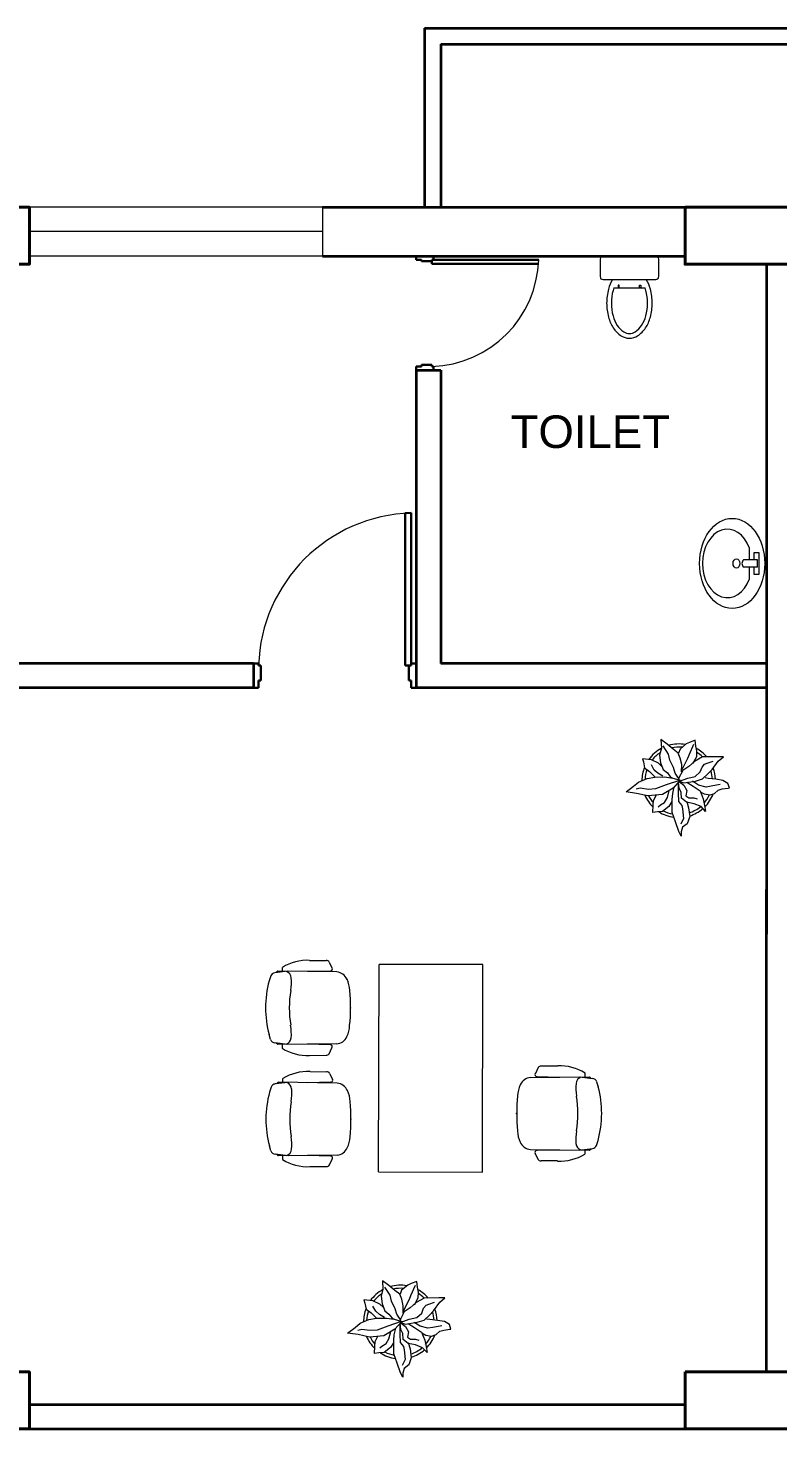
# Model space of a CAD drawing. Header units: millimetres. Extents: x 3079 to 579737, y 1565 to 1161826.
# Drawn here: x 108412 to 113015, y 439571 to 448171 of the extents above; entities that cross this region are included whole.
import ezdxf

# ---------------------------------------------------------------- set-up
doc = ezdxf.new("R2010")
doc.units = ezdxf.units.MM
for name, color, linetype, lineweight in [('1', 7, 'Continuous', 35), ('A_COL', 250, 'Continuous', 40), ('A_ELE1', 250, 'Continuous', 20), ('A_WIN-DOR', 250, 'Continuous', 30), ('IG-Area', 250, 'Continuous', 30), ('SILL', 251, 'Continuous', 18), ('WINDOW', 252, 'Continuous', 15)]:
    doc.layers.add(name, color=color, linetype=linetype, lineweight=lineweight)
doc.layers.add('FURNITURE', color=253, linetype='Continuous', lineweight=5, transparency=0.05)
doc.layers.add('TREES', color=72, linetype='Continuous', lineweight=5, transparency=0.05)
doc.styles.get("Standard").update_dxf_attribs({"font": 'arial.ttf'})

msp = doc.modelspace()

# ---------------------------------------------------------------- linework, layer by layer
at = {"layer": '1'}
for p, q in [((110844.9, 448170.9), (113236, 448171)), ((110844.9, 448170.9), (110844.9, 447070.9)), ((110944.9, 448070.9), (113222.9, 448071)), ((110944.9, 448070.9), (110944.9, 447070.9)), ((106078.8, 447070.9), (108419.9, 447070.9)), ((110219.9, 447070.9), (113094.9, 447070.9)), ((110944.9, 447071), (110944.9, 447070.9)), ((112944.9, 447071), (112944.9, 447070.9)), ((110219.9, 446770.9), (110944.9, 446770.9)), ((110944.9, 446770.9), (112444.9, 446770.9)), ((112944.9, 446721), (112944.9, 444270.9)), ((112944.9, 446721), (112944.9, 442608.6)), ((110794.9, 446070.9), (110944.9, 446070.9)), ((110794.9, 446070.9), (110794.9, 444120.9)), ((110944.9, 446070.9), (110944.9, 444270.9)), ((109794.9, 444270.9), (104419.9, 444270.9)), ((109794.9, 444270.9), (109794.9, 444120.9)), ((110944.9, 444270.9), (110944.9, 444270.9)), ((112944.9, 444270.9), (110944.9, 444270.9)), ((109794.9, 444120.9), (104269.9, 444120.9)), ((112944.9, 444120.9), (110794.9, 444120.9)), ((110944.9, 444120.9), (110944.9, 444120.9)), ((112944.9, 444120.9), (112944.9, 443035.8)), ((112944.9, 439920.9), (112944.9, 442882.8)), ((112944.9, 442608.6), (112944.9, 442608.6)), ((112944.9, 439920.9), (112944.9, 441572.6)), ((108419.9, 439720.9), (112444.9, 439720.9)), ((100294.9, 439570.9), (112794.9, 439570.9))]:
    msp.add_line(p, q, dxfattribs=at)
at = {"layer": 'A_COL'}
for points in [[(107769.9, 447070.9), (107769.9, 446720.9), (108419.9, 446720.9), (108419.9, 447070.9)], [(112444.9, 447071), (112444.9, 446721), (113094.9, 446721), (113094.9, 447071)], [(107769.9, 439920.9), (107769.9, 439570.9), (108419.9, 439570.9), (108419.9, 439920.9)], [(112444.9, 439920.9), (112444.9, 439570.9), (113094.9, 439570.9), (113094.9, 439920.9)]]:
    msp.add_lwpolyline(points, close=True, dxfattribs=at)
at = {"layer": 'A_ELE1', "transparency": 33554687}
for centre, radius, start, end in [((110870.3, 446769.1), 676.1, 271.74233, 358.25813), ((110792.2, 444228.6), 965.8, 91.74202, 178.25781)]:
    msp.add_arc(centre, radius, start, end, dxfattribs=at)
at = {"layer": 'A_WIN-DOR', "transparency": 33554687}
for p, q in [((110899.9, 446770.9), (110794.9, 446770.9)), ((110794.9, 446748.5), (110826.9, 446748.5)), ((110826.9, 446748.5), (110826.9, 446738.9)), ((110826.9, 446738.9), (110890.9, 446738.9)), ((110890.9, 446748.5), (111546.1, 446748.5)), ((110890.9, 446722.9), (111545.6, 446722.9)), ((110899.9, 446748.5), (110899.9, 446770.9)), ((110899.9, 446748.5), (110922.9, 446748.5)), ((110794.9, 446093.3), (110826.9, 446093.3)), ((110826.9, 446093.3), (110826.9, 446102.9)), ((110826.9, 446102.9), (110890.9, 446102.9)), ((110890.9, 446093.3), (110899.9, 446093.3)), ((110899.9, 446093.3), (110899.9, 446070.9)), ((110726.3, 444258), (110726.3, 445193.3)), ((110762.9, 444258), (110762.9, 445194)), ((110762.9, 444270.9), (110762.9, 444303.7)), ((109794.9, 444272.5), (109794.9, 444122.5)), ((109826.9, 444270.9), (109794.9, 444270.9)), ((109826.9, 444258), (109826.9, 444270.9)), ((109840.6, 444166.6), (109840.6, 444258)), ((110749.2, 444166.6), (110749.2, 444258)), ((110762.9, 444270.9), (110794.9, 444270.9)), ((110794.9, 444270.9), (110794.9, 444120.9)), ((109826.9, 444120.9), (109826.9, 444166.6)), ((109826.9, 444166.6), (109840.6, 444166.6)), ((110762.9, 444166.6), (110749.2, 444166.6)), ((110762.9, 444120.9), (110762.9, 444166.6)), ((110794.9, 444120.9), (110762.9, 444120.9))]:
    msp.add_line(p, q, dxfattribs=at)
at = {"layer": 'A_WIN-DOR'}
for p, q in [((110794.9, 446748.5), (110794.9, 446770.9)), ((110794.9, 446070.9), (110794.9, 446093.3)), ((110899.9, 446070.9), (110794.9, 446070.9)), ((110762.9, 445194), (110726.3, 445193.3)), ((109794.9, 444120.9), (109826.9, 444120.9))]:
    msp.add_line(p, q, dxfattribs=at)
at = {"layer": 'A_WIN-DOR', "transparency": 33554687}
for points in [[(110890.9, 446748.5), (110890.9, 446722.9)], [(110890.9, 446093.3), (110890.9, 446102.9)], [(109826.9, 444258), (109840.6, 444258)], [(110762.9, 444258), (110726.3, 444258)]]:
    msp.add_lwpolyline(points, dxfattribs=at)
at = {"layer": 'FURNITURE'}
for p, q in [((111923.1, 446752.9), (111923.1, 446644.9)), ((112265.1, 446770.9), (111941.1, 446770.9)), ((112283.1, 446644.9), (112283.1, 446752.9)), ((111941.1, 446626.9), (112265.1, 446626.9)), ((112007.4, 446576.5), (112198.8, 446576.5)), ((112033.8, 446592.7), (112033.8, 446576.5)), ((112040.9, 446592.7), (112033.8, 446592.7)), ((112033.8, 446576.5), (112040.9, 446576.5)), ((112040.9, 446576.5), (112040.9, 446592.7)), ((112165.2, 446576.5), (112165.2, 446592.7)), ((112165.2, 446592.7), (112172.2, 446592.7)), ((112172.2, 446576.5), (112165.2, 446576.5)), ((112172.2, 446592.7), (112172.2, 446576.5)), ((112839.9, 444906.3), (112839.9, 444977.8)), ((112889.8, 444906.3), (112802.7, 444906.3)), ((112869.2, 444906.3), (112869.2, 444952)), ((112869.2, 444952), (112897, 444952)), ((112889.8, 444862.1), (112889.8, 444906.3)), ((112897, 444952), (112897, 444816.4)), ((112889.8, 444862.1), (112802.7, 444862.1)), ((112839.9, 444790.6), (112839.9, 444862.1)), ((112869.2, 444816.4), (112869.2, 444862.1)), ((112897, 444816.4), (112869.2, 444816.4)), ((109972.8, 442381.9), (109972.9, 442404.5)), ((110140.3, 442447.4), (110241.8, 442446.5)), ((110260.4, 442436.9), (110277.4, 442401.2)), ((110563.7, 441149.4), (110566.3, 442423)), ((111203.1, 442421.7), (110566.3, 442423)), ((111200.5, 441148.2), (111203.1, 442421.7)), ((109901.4, 442351.8), (109891.8, 442321)), ((110007.1, 442381.1), (109926.8, 442371.7)), ((109945.4, 442381.9), (109935.1, 442372.3)), ((110306.9, 442376.4), (109945.4, 442381.9)), ((110268.5, 442382), (110126.5, 442379.5)), ((109900.6, 441960.8), (109891.1, 441991.7)), ((110006.2, 441931.1), (109926, 441940.9)), ((109944.5, 441930.6), (109934.2, 441940.2)), ((110306, 441934.6), (109944.5, 441930.6)), ((109971.9, 441930.5), (109971.9, 441907.9)), ((110267.6, 441929.2), (110125.6, 441932.3)), ((110259.2, 441874.4), (110276.5, 441910)), ((110139.2, 441864.3), (110240.7, 441864.8)), ((111543, 441789.1), (111525.8, 441753.4)), ((111663.1, 441799.1), (111561.6, 441798.6)), ((109947.8, 441699.1), (109937.5, 441689.5)), ((110309.3, 441693.5), (109947.8, 441699.1)), ((109975.2, 441699), (109975.2, 441721.6)), ((110270.9, 441699.1), (110128.9, 441696.6)), ((110142.7, 441764.5), (110244.2, 441763.6)), ((110262.7, 441754), (110279.8, 441718.3)), ((111496.3, 441728.8), (111857.8, 441732.9)), ((111534.7, 441734.2), (111676.7, 441731.2)), ((111796.1, 441732.3), (111876.3, 441722.6)), ((111830.4, 441732.9), (111830.4, 441755.6)), ((111857.8, 441732.9), (111868.1, 441723.3)), ((111901.6, 441702.6), (111911.2, 441671.7)), ((109903.8, 441669), (109894.1, 441638.1)), ((110009.5, 441698.3), (109929.2, 441688.8)), ((109903, 441278), (109893.5, 441308.9)), ((111495.4, 441287), (111856.9, 441281.5)), ((111533.8, 441281.5), (111675.8, 441283.9)), ((111795.2, 441282.3), (111875.4, 441291.8)), ((111829.5, 441281.6), (111829.4, 441258.9)), ((111856.9, 441281.5), (111867.2, 441291.1)), ((111900.9, 441311.6), (111910.5, 441342.5)), ((110008.6, 441248.3), (109928.4, 441258)), ((109946.9, 441247.7), (109936.6, 441257.3)), ((110308.4, 441251.8), (109946.9, 441247.7)), ((109974.3, 441247.6), (109974.3, 441225)), ((110270, 441246.4), (110128, 441249.4)), ((110261.6, 441191.5), (110278.8, 441227.1)), ((111541.9, 441226.6), (111524.8, 441262.3)), ((111661.9, 441216), (111560.4, 441216.9)), ((110141.6, 441181.5), (110243.1, 441181.9)), ((110563.7, 441149.4), (111200.5, 441148.2))]:
    msp.add_line(p, q, dxfattribs=at)
for centre, radius, start, end in [((111941.1, 446752.9), 18, 90.00008, 180.00008), ((112265.1, 446752.9), 18, 0.00008, 90.00008), ((111941.1, 446644.9), 18, 180.00008, 270.00008), ((112199.4, 446507.3), 232.9, 149.09665, 164.92694), ((112006.8, 446507.3), 232.9, 15.07322, 30.90351), ((112265.1, 446644.9), 18, 270.00008, 0.00008), ((112293, 446482.1), 329.8, 164.92694, 180.00008), ((112293, 446482.1), 301, 164.92694, 180.00008), ((112199.4, 446507.3), 204.1, 160.17606, 164.92694), ((112006.8, 446507.3), 204.1, 15.07322, 19.8241), ((111913.2, 446482.1), 301, 0.00008, 15.07322), ((111913.2, 446482.1), 329.8, 0.00008, 15.07322), ((112293, 446482.1), 329.8, 180.00008, 195.07322), ((112293, 446482.1), 301, 180.00008, 195.07322), ((111913.2, 446482.1), 301, 344.92694, 0.00008), ((111913.2, 446482.1), 329.8, 344.92694, 0.00008), ((112199.4, 446456.9), 232.9, 195.07322, 213.03163), ((112199.4, 446456.9), 204.1, 195.07322, 213.03163), ((112140.3, 446418.5), 133.6, 213.03163, 237.50031), ((112065.9, 446418.5), 133.6, 302.49985, 326.96853), ((112006.8, 446456.9), 204.1, 326.96853, 344.92694), ((112006.8, 446456.9), 232.9, 326.96853, 344.92694), ((112140.3, 446418.5), 162.4, 213.03163, 237.50031), ((112103.1, 446360.1), 93.1, 237.50031, 270.00008), ((112103.1, 446360.1), 64.3, 237.50031, 270.00008), ((112103.1, 446360.1), 64.3, 270.00008, 302.49985), ((112103.1, 446360.1), 93.1, 270.00008, 302.49985), ((112065.9, 446418.5), 162.4, 302.49985, 326.96853), ((110124.7, 442160), 288, 86.91657, 121.82872), ((110244.6, 442428.7), 17.9, 27.05729, 98.21227), ((110267.8, 442394.3), 12.2, 273.75774, 33.31042), ((110497.8, 442155.1), 628.4, 164.69676, 195.07531), ((109928.2, 442342.9), 28.4, 92.58911, 161.73402), ((109982.3, 442337.3), 45.2, 4.47378, 70.34751), ((109982.3, 442337.3), 45.2, 4.47378, 70.34751), ((109710.6, 442316.5), 317.9, 350.31066, 4.4751), ((110301.2, 442302.3), 74.1, 22.67489, 85.69462), ((110212, 442257.2), 174.3, 2.04894, 25.15573), ((110656.3, 442154.8), 641.1, 170.31077, 189.4613), ((109311.8, 442157.5), 1079.6, 354.15744, 5.61463), ((109710, 441996.9), 317.9, 355.29697, 9.46141), ((110211.6, 442054.2), 174.3, 334.61635, 357.72312), ((109927.4, 441969.7), 28.4, 198.03806, 267.18297), ((109981.6, 441975.1), 45.2, 289.42457, 355.29829), ((110300.7, 442008.7), 74.1, 274.07746, 337.09718), ((110124.6, 442151.8), 288, 237.94337, 272.8555), ((110243.5, 441882.6), 17.9, 261.5598, 332.71478), ((110266.9, 441916.9), 12.2, 326.46165, 86.01434), ((111558.8, 441780.8), 17.9, 81.5598, 152.71478), ((111677.6, 441511.7), 288, 57.94337, 92.8555), ((110127, 441477.1), 288, 86.91657, 121.82872), ((110246.9, 441745.8), 17.9, 27.05729, 98.21227), ((110270.2, 441711.5), 12.2, 273.75774, 33.31042), ((111501.6, 441654.7), 74.1, 94.07746, 157.09718), ((111535.4, 441746.6), 12.2, 146.46165, 266.01434), ((111820.7, 441688.4), 45.2, 109.42457, 175.29829), ((111874.9, 441693.7), 28.4, 18.03806, 87.18297), ((110500.2, 441472.3), 628.4, 164.69676, 195.07531), ((109930.5, 441660), 28.4, 92.58911, 161.73402), ((109984.7, 441654.4), 45.2, 4.47378, 70.34751), ((109984.7, 441654.4), 45.2, 4.47378, 70.34751), ((109713, 441633.7), 317.9, 350.31066, 4.4751), ((110303.6, 441619.5), 74.1, 22.67489, 85.69462), ((110214.4, 441574.4), 174.3, 2.04894, 25.15573), ((112490.5, 441505.9), 1079.6, 174.15744, 185.61463), ((111590.7, 441609.3), 174.3, 154.61635, 177.72312), ((112092.3, 441666.6), 317.9, 175.29697, 189.46141), ((111146, 441508.6), 641.1, 350.31077, 9.4613), ((111304.4, 441508.3), 628.4, 344.69676, 15.07531), ((110658.7, 441472), 641.1, 170.31077, 189.4613), ((109314.2, 441474.6), 1079.6, 354.15744, 5.61463), ((109712.4, 441314), 317.9, 355.29697, 9.46141), ((110214, 441371.3), 174.3, 334.61635, 357.72312), ((111590.3, 441406.2), 174.3, 182.04894, 205.15573), ((112091.6, 441346.9), 317.9, 170.31066, 184.4751), ((109929.8, 441286.8), 28.4, 198.03806, 267.18297), ((109984, 441292.2), 45.2, 289.42457, 355.29829), ((110303, 441325.9), 74.1, 274.07746, 337.09718), ((111501, 441361.1), 74.1, 202.67489, 265.69462), ((111534.5, 441269.1), 12.2, 93.75774, 213.31042), ((111819.9, 441326.2), 45.2, 184.47378, 250.34751), ((111819.9, 441326.2), 45.2, 184.47378, 250.34751), ((111874.1, 441320.6), 28.4, 272.58911, 341.73402), ((110127, 441468.9), 288, 237.94337, 272.8555), ((110245.9, 441199.8), 17.9, 261.5598, 332.71478), ((110269.2, 441234), 12.2, 326.46165, 86.01434), ((111557.7, 441234.8), 17.9, 207.05729, 278.21227), ((111677.6, 441503.4), 288, 266.91657, 301.82872)]:
    msp.add_arc(centre, radius, start, end, dxfattribs=at)
for centre, major_axis, start_param, end_param in [((112733.4, 444884.2), (0, 276.5), 1.570796326794886, 7.853981633974473), ((112703.8, 444884.2), (0, 210.2), -1.109185, 4.250778), ((112759.6, 444884.1), (0, -28.6), -1.570796, 4.712389), ((112812.5, 444884.2), (0, -26), 3.694408, 5.73037)]:
    msp.add_ellipse(centre, major_axis=major_axis, ratio=0.723214, start_param=start_param, end_param=end_param, dxfattribs=at)
for p in [(110391.5, 442155.4), (110393.9, 441472.5), (111410.8, 441508.1)]:
    msp.add_point(p, dxfattribs=at)
at = {"layer": 'SILL'}
for p, q in [((110219.9, 447070.9), (108419.9, 447070.9)), ((110219.9, 446770.9), (108419.9, 446770.9))]:
    msp.add_line(p, q, dxfattribs=at)
at = {"layer": 'TREES'}
for p, q in [((112334.4, 443773.9), (112296.5, 443803.3)), ((112296.5, 443803.3), (112299, 443750.5)), ((112343, 443713.8), (112309.8, 443764.1)), ((112372.4, 443743.2), (112334.4, 443773.9)), ((112452, 443777), (112413.6, 443744.9)), ((112472.6, 443786), (112452, 443777)), ((112495.7, 443773.3), (112468.7, 443711.5)), ((112506, 443798.9), (112472.6, 443786)), ((112511, 443762.8), (112506, 443798.9)), ((112237.7, 443679.4), (112182.5, 443685.7)), ((112182.5, 443685.7), (112188.8, 443666.1)), ((112280.5, 443658.8), (112237.7, 443679.4)), ((112299, 443750.5), (112288, 443707.8)), ((112288, 443707.8), (112294, 443661.1)), ((112351.5, 443677.1), (112343, 443713.8)), ((112373.6, 443631.7), (112351.5, 443677.1)), ((112403, 443719.9), (112372.4, 443743.2)), ((112415.3, 443689.2), (112403, 443719.9)), ((112413.6, 443744.9), (112404.7, 443720.5)), ((112423.8, 443649), (112415.3, 443689.2)), ((112459.7, 443687.2), (112423.8, 443616.7)), ((112468.7, 443711.5), (112459.7, 443687.2)), ((112493, 443656.3), (112516.2, 443698.8)), ((112552.4, 443696.7), (112502.2, 443668.6)), ((112517.4, 443733.4), (112511, 443762.8)), ((112516.2, 443698.8), (112517.4, 443733.4)), ((112641.8, 443698), (112552.4, 443696.7)), ((112679.8, 443698), (112641.8, 443698)), ((112647.9, 443670.9), (112679.8, 443698)), ((112188.8, 443666.1), (112196.1, 443629.4)), ((112196.1, 443629.4), (112226.7, 443606)), ((112226.7, 443606), (112258.6, 443574.1)), ((112254.8, 443615.8), (112237.7, 443647.7)), ((112278.2, 443596.2), (112254.8, 443615.8)), ((112308.8, 443577.9), (112278.2, 443596.2)), ((112300.1, 443640.2), (112280.5, 443658.8)), ((112294, 443661.1), (112309.8, 443618.3)), ((112309.8, 443618.3), (112335.7, 443598.8)), ((112335.7, 443598.8), (112355.3, 443572.9)), ((112383.4, 443597.5), (112373.6, 443631.7)), ((112409.1, 443560.8), (112383.4, 443597.5)), ((112429.9, 443613.3), (112404.3, 443563.1)), ((112422.6, 443604.8), (112423.8, 443649)), ((112466.8, 443637.9), (112429.9, 443613.3)), ((112502.2, 443668.6), (112466.8, 443637.9)), ((112507, 443576.6), (112537.6, 443604.8)), ((112537.6, 443604.8), (112548.7, 443634.2)), ((112548.7, 443634.2), (112564.7, 443652.5)), ((112552.4, 443561.8), (112584.3, 443592.5)), ((112564.7, 443652.5), (112580.6, 443658.8)), ((112580.6, 443658.8), (112616, 443670.9)), ((112584.3, 443592.5), (112610, 443618.3)), ((112610, 443618.3), (112647.9, 443670.9)), ((112082.3, 443481.2), (112128.7, 443516.6)), ((112128.7, 443516.6), (112159.4, 443542.2)), ((112159.4, 443542.2), (112211.9, 443564.3)), ((112211.9, 443564.3), (112259.8, 443572.9)), ((112259.8, 443572.9), (112320.9, 443574.1)), ((112329.4, 443525.2), (112263.4, 443500.8)), ((112372.4, 443505.6), (112305.1, 443465.1)), ((112320.9, 443574.1), (112368.6, 443566.9)), ((112410.3, 443552), (112329.4, 443525.2)), ((112355.3, 443572.9), (112365.1, 443569.4)), ((112368.6, 443566.9), (112414.1, 443553.3)), ((112368.6, 443471.4), (112378.4, 443512.9)), ((112414.1, 443553.3), (112372.4, 443505.6)), ((112403, 443537.5), (112401.8, 443473.7)), ((112404.3, 443563.1), (112410.3, 443548.5)), ((112404.3, 443542.2), (112410.3, 443543.5)), ((112409.1, 443504.3), (112404.3, 443542.2)), ((112406.8, 443547.3), (112437.2, 443537.5)), ((112410.3, 443548.5), (112460.5, 443566.9)), ((112410.3, 443543.5), (112437.2, 443522.6)), ((112437.2, 443537.5), (112509.5, 443548.5)), ((112437.2, 443522.6), (112455.7, 443489.7)), ((112454.5, 443541.2), (112493.7, 443516.6)), ((112460.5, 443566.9), (112507, 443576.6)), ((112527.8, 443523.9), (112489.9, 443547.3)), ((112493.7, 443516.6), (112536.4, 443488.5)), ((112509.5, 443548.5), (112552.4, 443561.8)), ((112574.5, 443511.8), (112527.8, 443523.9)), ((112586.6, 443564.3), (112567, 443568.1)), ((112605, 443516.6), (112574.5, 443511.8)), ((112633.3, 443559.6), (112586.6, 443564.3)), ((112660.2, 443526.4), (112605, 443516.6)), ((112677.3, 443552), (112633.3, 443559.6)), ((112672.5, 443500.8), (112709.2, 443505.6)), ((112706.7, 443533.7), (112677.3, 443552)), ((112716.5, 443506.8), (112706.7, 443533.7)), ((112709.2, 443505.6), (112716.5, 443506.8)), ((112147.1, 443472.6), (112082.3, 443481.2)), ((112169.2, 443504.3), (112144.6, 443498.3)), ((112215.6, 443457.8), (112147.1, 443472.6)), ((112219.4, 443497), (112169.2, 443504.3)), ((112305.1, 443465.1), (112215.6, 443457.8)), ((112263.4, 443500.8), (112219.4, 443497)), ((112248.8, 443400.3), (112251.1, 443429.7)), ((112251.1, 443429.7), (112268.4, 443463.9)), ((112318.6, 443417.4), (112335.7, 443446.8)), ((112335.7, 443446.8), (112346.7, 443491)), ((112363.8, 443422.4), (112345.5, 443393)), ((112365.1, 443435.7), (112368.6, 443471.4)), ((112365.1, 443396.5), (112365.1, 443435.7)), ((112401.8, 443473.7), (112404.3, 443423.6)), ((112404.3, 443423.6), (112425.1, 443399)), ((112421.3, 443478.7), (112409.1, 443504.3)), ((112422.6, 443443.2), (112421.3, 443478.7)), ((112453.2, 443418.6), (112422.6, 443443.2)), ((112455.7, 443489.7), (112449.5, 443457.8)), ((112449.5, 443457.8), (112467.8, 443445.5)), ((112454.5, 443423.6), (112465.5, 443384.2)), ((112467.8, 443445.5), (112498.5, 443445.5)), ((112498.5, 443445.5), (112519.3, 443438.2)), ((112536.4, 443488.5), (112556, 443438.2)), ((112537.6, 443482.4), (112562.2, 443468.9)), ((112556, 443438.2), (112563.5, 443399)), ((112562.2, 443468.9), (112597.7, 443462.8)), ((112597.7, 443462.8), (112625.8, 443472.6)), ((112625.8, 443472.6), (112647.9, 443493.3)), ((112647.9, 443493.3), (112672.5, 443500.8)), ((112247.5, 443356.1), (112248.8, 443400.3)), ((112274.4, 443359.8), (112247.5, 443356.1)), ((112306.3, 443362.3), (112274.4, 443359.8)), ((112279.4, 443390.5), (112292.8, 443401.5)), ((112292.8, 443401.5), (112318.6, 443417.4)), ((112345.5, 443393), (112306.3, 443362.3)), ((112365.1, 443354.8), (112365.1, 443396.5)), ((112385.9, 443297.3), (112365.1, 443354.8)), ((112425.1, 443399), (112428.6, 443378.2)), ((112428.6, 443378.2), (112434.9, 443319.4)), ((112499.7, 443408.8), (112453.2, 443418.6)), ((112465.5, 443384.2), (112472.8, 443330.4)), ((112542.6, 443391.7), (112499.7, 443408.8)), ((112569.5, 443362.3), (112542.6, 443391.7)), ((112563.5, 443399), (112569.5, 443362.3)), ((112406.8, 443238.5), (112385.9, 443297.3)), ((112434.9, 443319.4), (112417.6, 443282.7)), ((112428.6, 443264.3), (112421.3, 443236.2)), ((112458, 443286.2), (112428.6, 443264.3)), ((112472.8, 443330.4), (112458, 443286.2)), ((112420.1, 443210.3), (112406.8, 443238.5)), ((112421.3, 443236.2), (112420.1, 443210.3)), ((110590.1, 440428.2), (110579.1, 440385.5)), ((110625.6, 440451.6), (110587.6, 440481)), ((110587.6, 440481), (110590.1, 440428.2)), ((110634.1, 440391.5), (110601, 440441.8)), ((110663.5, 440420.9), (110625.6, 440451.6)), ((110694.1, 440397.6), (110663.5, 440420.9)), ((110704.8, 440422.6), (110695.8, 440398.2)), ((110743.1, 440454.7), (110704.8, 440422.6)), ((110763.7, 440463.7), (110743.1, 440454.7)), ((110786.9, 440450.9), (110759.8, 440389.2)), ((110797.1, 440476.6), (110763.7, 440463.7)), ((110802.1, 440440.5), (110797.1, 440476.6)), ((110808.5, 440411.1), (110802.1, 440440.5)), ((110807.3, 440376.5), (110808.5, 440411.1)), ((110528.9, 440357.1), (110473.6, 440363.4)), ((110473.6, 440363.4), (110479.9, 440343.8)), ((110479.9, 440343.8), (110487.2, 440307.1)), ((110571.6, 440336.5), (110528.9, 440357.1)), ((110545.9, 440293.5), (110528.9, 440325.4)), ((110591.2, 440317.9), (110571.6, 440336.5)), ((110579.1, 440385.5), (110585.1, 440338.8)), ((110585.1, 440338.8), (110601, 440296)), ((110642.6, 440354.8), (110634.1, 440391.5)), ((110664.7, 440309.4), (110642.6, 440354.8)), ((110706.4, 440366.9), (110694.1, 440397.6)), ((110715, 440326.7), (110706.4, 440366.9)), ((110713.7, 440282.5), (110715, 440326.7)), ((110750.8, 440364.8), (110715, 440294.4)), ((110759.8, 440389.2), (110750.8, 440364.8)), ((110793.3, 440346.3), (110757.9, 440315.6)), ((110784.2, 440334), (110807.3, 440376.5)), ((110843.6, 440374.4), (110793.3, 440346.3)), ((110839.8, 440311.9), (110855.8, 440330.2)), ((110933, 440375.7), (110843.6, 440374.4)), ((110855.8, 440330.2), (110871.7, 440336.5)), ((110871.7, 440336.5), (110907.1, 440348.6)), ((110901.1, 440296), (110939, 440348.6)), ((110970.9, 440375.7), (110933, 440375.7)), ((110939, 440348.6), (110970.9, 440375.7)), ((110450.5, 440219.9), (110503, 440242)), ((110487.2, 440307.1), (110517.8, 440283.7)), ((110503, 440242), (110550.9, 440250.6)), ((110517.8, 440283.7), (110549.7, 440251.8)), ((110569.3, 440273.9), (110545.9, 440293.5)), ((110550.9, 440250.6), (110612, 440251.8)), ((110599.9, 440255.6), (110569.3, 440273.9)), ((110601, 440296), (110626.8, 440276.4)), ((110612, 440251.8), (110659.7, 440244.5)), ((110626.8, 440276.4), (110646.4, 440250.6)), ((110646.4, 440250.6), (110656.2, 440247)), ((110659.7, 440244.5), (110705.2, 440231)), ((110674.5, 440275.2), (110664.7, 440309.4)), ((110700.2, 440238.5), (110674.5, 440275.2)), ((110721, 440291), (110695.4, 440240.8)), ((110695.4, 440240.8), (110701.4, 440226.2)), ((110701.4, 440226.2), (110751.6, 440244.5)), ((110757.9, 440315.6), (110721, 440291)), ((110751.6, 440244.5), (110798.1, 440254.3)), ((110798.1, 440254.3), (110828.8, 440282.5)), ((110800.6, 440226.2), (110843.6, 440239.5)), ((110828.8, 440282.5), (110839.8, 440311.9)), ((110843.6, 440239.5), (110875.4, 440270.2)), ((110877.7, 440242), (110858.1, 440245.8)), ((110875.4, 440270.2), (110901.1, 440296)), ((110924.4, 440237.2), (110877.7, 440242)), ((110968.4, 440229.7), (110924.4, 440237.2)), ((110373.4, 440158.8), (110419.9, 440194.3)), ((110438.2, 440150.3), (110373.4, 440158.8)), ((110419.9, 440194.3), (110450.5, 440219.9)), ((110460.3, 440182), (110435.7, 440175.9)), ((110510.5, 440174.7), (110460.3, 440182)), ((110554.5, 440178.4), (110510.5, 440174.7)), ((110620.6, 440202.8), (110554.5, 440178.4)), ((110663.5, 440183.2), (110596.2, 440142.8)), ((110701.4, 440229.7), (110620.6, 440202.8)), ((110626.8, 440124.4), (110637.9, 440168.6)), ((110659.7, 440149), (110669.5, 440190.5)), ((110705.2, 440231), (110663.5, 440183.2)), ((110694.1, 440215.1), (110692.9, 440151.3)), ((110692.9, 440151.3), (110695.4, 440101.3)), ((110695.4, 440219.9), (110701.4, 440221.2)), ((110700.2, 440182), (110695.4, 440219.9)), ((110697.9, 440224.9), (110728.3, 440215.1)), ((110712.5, 440156.3), (110700.2, 440182)), ((110701.4, 440221.2), (110728.3, 440200.3)), ((110713.7, 440120.9), (110712.5, 440156.3)), ((110728.3, 440215.1), (110800.6, 440226.2)), ((110728.3, 440200.3), (110746.9, 440167.4)), ((110746.9, 440167.4), (110740.6, 440135.5)), ((110745.6, 440218.9), (110784.8, 440194.3)), ((110819, 440201.6), (110781, 440224.9)), ((110784.8, 440194.3), (110827.5, 440166.1)), ((110865.6, 440189.5), (110819, 440201.6)), ((110827.5, 440166.1), (110847.1, 440115.9)), ((110828.8, 440160.1), (110853.3, 440146.5)), ((110896.1, 440194.3), (110865.6, 440189.5)), ((110951.3, 440204.1), (110896.1, 440194.3)), ((110916.9, 440150.3), (110939, 440170.9)), ((110939, 440170.9), (110963.6, 440178.4)), ((110963.6, 440178.4), (111000.3, 440183.2)), ((110997.8, 440211.4), (110968.4, 440229.7)), ((111007.6, 440184.5), (110997.8, 440211.4)), ((111000.3, 440183.2), (111007.6, 440184.5)), ((110506.8, 440135.5), (110438.2, 440150.3)), ((110596.2, 440142.8), (110506.8, 440135.5)), ((110538.7, 440033.7), (110539.9, 440077.9)), ((110539.9, 440077.9), (110542.2, 440107.3)), ((110542.2, 440107.3), (110559.5, 440141.5)), ((110570.5, 440068.1), (110583.9, 440079.2)), ((110583.9, 440079.2), (110609.7, 440095)), ((110636.6, 440070.6), (110597.4, 440040)), ((110609.7, 440095), (110626.8, 440124.4)), ((110654.9, 440100), (110636.6, 440070.6)), ((110656.2, 440113.4), (110659.7, 440149)), ((110656.2, 440074.2), (110656.2, 440113.4)), ((110656.2, 440032.5), (110656.2, 440074.2)), ((110695.4, 440101.3), (110716.2, 440076.7)), ((110744.4, 440096.3), (110713.7, 440120.9)), ((110716.2, 440076.7), (110719.8, 440055.8)), ((110740.6, 440135.5), (110758.9, 440123.2)), ((110790.8, 440086.5), (110744.4, 440096.3)), ((110745.6, 440101.3), (110756.6, 440061.9)), ((110758.9, 440123.2), (110789.6, 440123.2)), ((110789.6, 440123.2), (110810.4, 440115.9)), ((110833.8, 440069.4), (110790.8, 440086.5)), ((110860.6, 440040), (110833.8, 440069.4)), ((110847.1, 440115.9), (110854.6, 440076.7)), ((110853.3, 440146.5), (110888.8, 440140.5)), ((110854.6, 440076.7), (110860.6, 440040)), ((110888.8, 440140.5), (110916.9, 440150.3)), ((110565.5, 440037.5), (110538.7, 440033.7)), ((110597.4, 440040), (110565.5, 440037.5)), ((110677, 439974.9), (110656.2, 440032.5)), ((110726, 439997), (110708.7, 439960.4)), ((110719.8, 440055.8), (110726, 439997)), ((110763.9, 440008.1), (110749.1, 439963.9)), ((110756.6, 440061.9), (110763.9, 440008.1)), ((110697.9, 439916.2), (110677, 439974.9)), ((110711.2, 439888), (110697.9, 439916.2)), ((110712.5, 439913.9), (110711.2, 439888)), ((110719.8, 439942), (110712.5, 439913.9)), ((110749.1, 439963.9), (110719.8, 439942))]:
    msp.add_line(p, q, dxfattribs=at)
for centre, radius, start, end in [((112405.8, 443549.9), 226, 79.70378, 106.12808), ((112405.8, 443549.9), 226, 118.34547, 144.45412), ((112405.8, 443549.9), 207.1, 123.38678, 142.07557), ((112405.8, 443549.9), 207.1, 84.18858, 102.40281), ((112405.8, 443549.9), 226, 40.66057, 61.33926), ((112405.8, 443549.9), 207.1, 45.08351, 57.50228), ((112405.8, 443549.9), 226, 158.58617, 179.74423), ((112405.8, 443549.9), 207.1, 160.65586, 177.50575), ((112405.8, 443549.9), 207.1, 3.26994, 17.40025), ((112405.8, 443549.9), 226, 2.50299, 20.45628), ((112405.8, 443549.9), 226, 202.97684, 225.84728), ((112405.8, 443549.9), 207.1, 206.27612, 221.1349), ((112405.8, 443549.9), 207.1, 318.47558, 335.33471), ((112405.8, 443549.9), 226, 314.80206, 339.18037), ((112405.8, 443549.9), 226, 236.95629, 262.29504), ((112405.8, 443549.9), 207.1, 242.68987, 259.53455), ((112405.8, 443549.9), 207.1, 287.98642, 310.5771), ((112405.8, 443549.9), 226, 287.12296, 310.98158), ((110696.9, 440227.5), 226, 118.34547, 144.45412), ((110696.9, 440227.5), 226, 79.70378, 106.12808), ((110696.9, 440227.5), 207.1, 84.18858, 102.40281), ((110696.9, 440227.5), 226, 40.66057, 61.33926), ((110696.9, 440227.5), 207.1, 123.38678, 142.07557), ((110696.9, 440227.5), 207.1, 45.08351, 57.50228), ((110696.9, 440227.5), 226, 158.58617, 179.74423), ((110696.9, 440227.5), 207.1, 160.65586, 177.50575), ((110696.9, 440227.5), 207.1, 3.26994, 17.40025), ((110696.9, 440227.5), 226, 2.50299, 20.45628), ((110696.9, 440227.5), 226, 202.97684, 225.84728), ((110696.9, 440227.5), 207.1, 206.27612, 221.1349), ((110696.9, 440227.5), 207.1, 287.98642, 310.5771), ((110696.9, 440227.5), 207.1, 318.47558, 335.33471), ((110696.9, 440227.5), 226, 314.80206, 339.18037), ((110696.9, 440227.5), 226, 236.95629, 262.29504), ((110696.9, 440227.5), 207.1, 242.68987, 259.53455), ((110696.9, 440227.5), 226, 287.12296, 310.98158)]:
    msp.add_arc(centre, radius, start, end, dxfattribs=at)
at = {"layer": 'WINDOW'}
for p, q in [((110219.9, 447070.9), (110219.9, 446770.9)), ((110219.9, 446920.9), (108419.9, 446920.9))]:
    msp.add_line(p, q, dxfattribs=at)

# ---------------------------------------------------------------- texts
at = {"layer": 'IG-Area', "insert": (111373.8, 445792.9), "char_height": 500, "attachment_point": 1}
msp.add_mtext_dynamic_manual_height_columns('{\\H0.4x;TOILET}  ', width=38356.189, gutter_width=12.5, heights=[0], dxfattribs=at)

doc.saveas('drawing.dxf')
